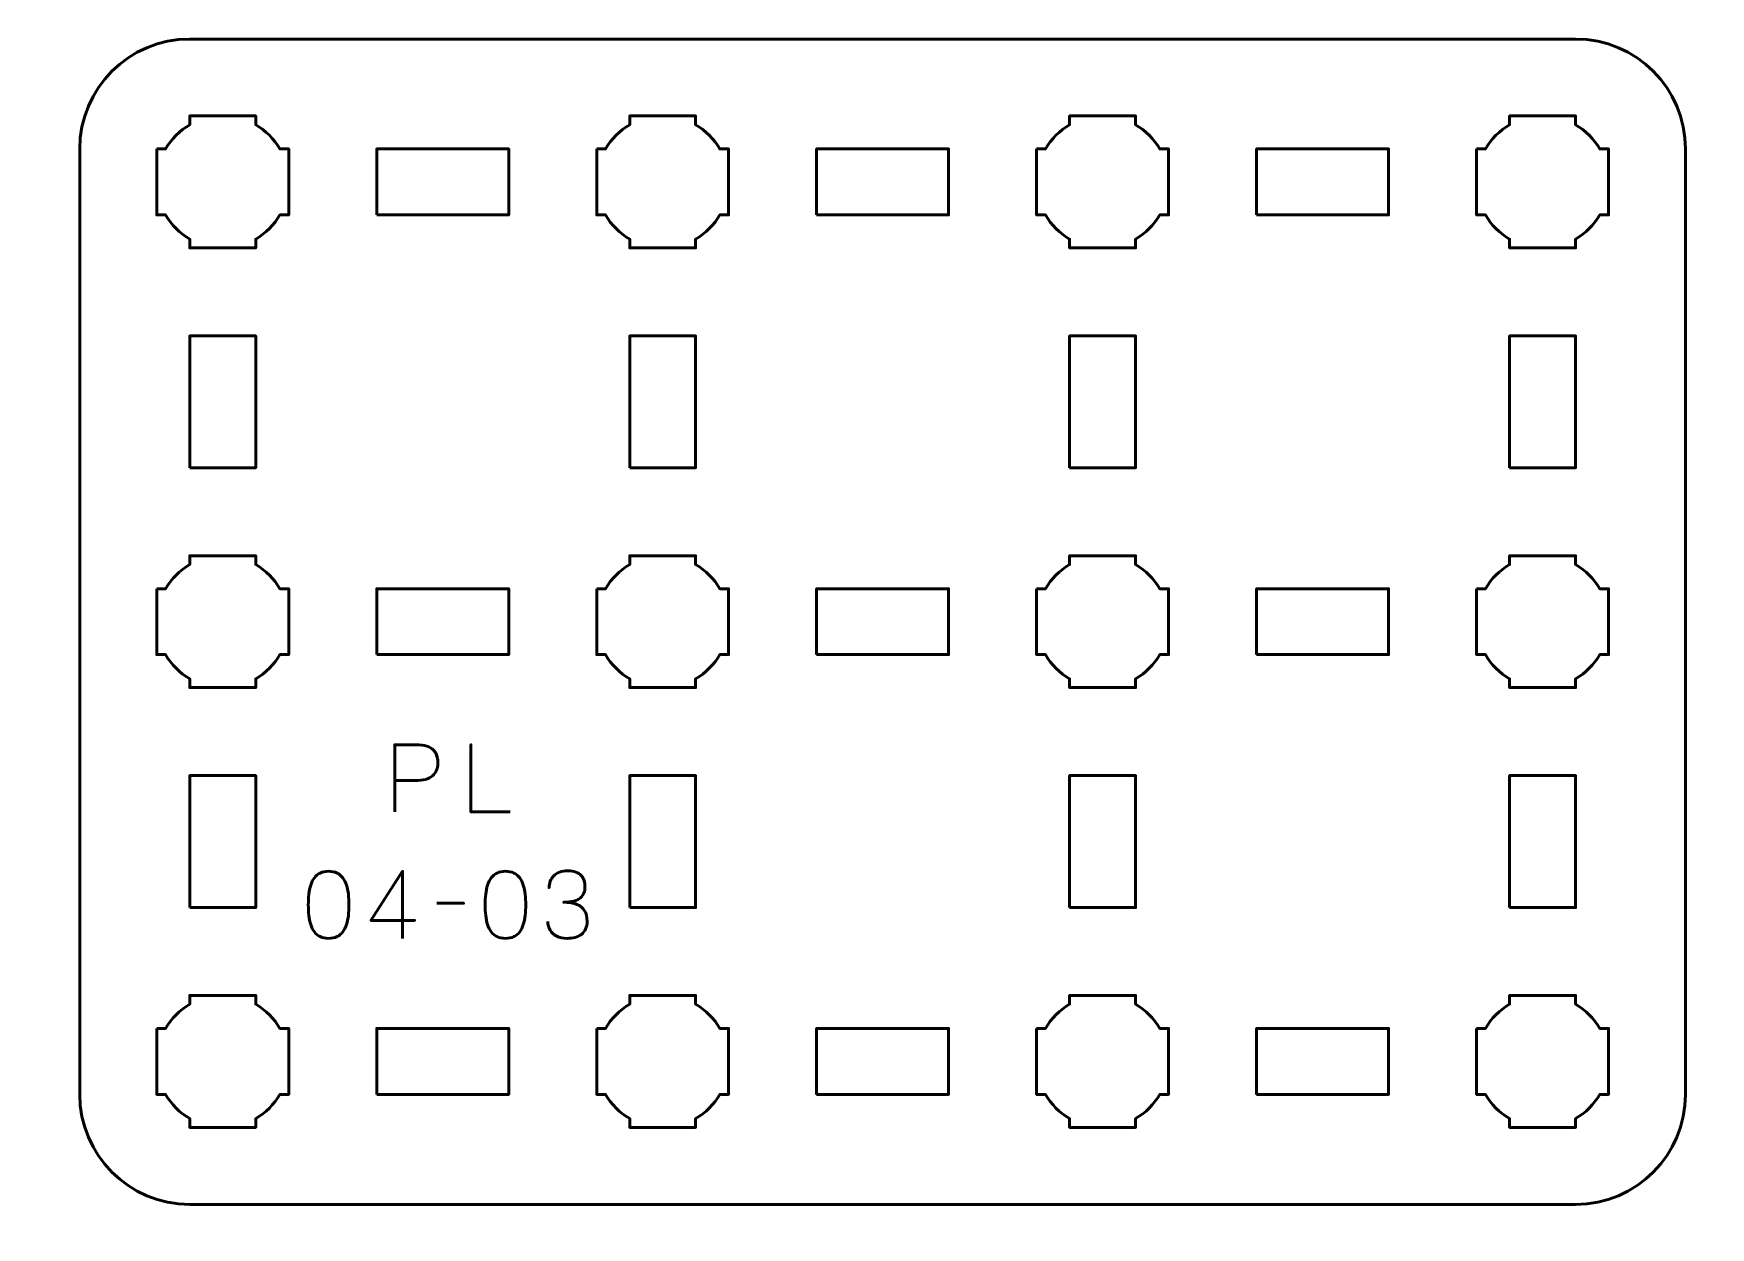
# Model space of a CAD drawing. Header units: centimetres. Extents: x -21 to 0, y -29.7 to 0.
# Drawn here: x -12.36 to -4.74, y -24.61 to -19.17 of the extents above; entities that cross this region are included whole.
import ezdxf

# ---------------------------------------------------------------- set-up
doc = ezdxf.new("R2010")
doc.units = ezdxf.units.CM
doc.header["$MEASUREMENT"] = 0
doc.layers.add('Layer 1', color=7, linetype='Continuous')

msp = doc.modelspace()

# ---------------------------------------------------------------- linework, layer by layer
at = {"layer": 'Layer 1', "lineweight": 53}
for points in [[(-10.8, -20), (-10.2, -20), (-10.2, -19.7), (-10.8, -19.7), (-10.8, -20)], [(-8.8, -20), (-8.2, -20), (-8.2, -19.7), (-8.8, -19.7), (-8.8, -20)], [(-6.8, -20), (-6.2, -20), (-6.2, -19.7), (-6.8, -19.7), (-6.8, -20)], [(-11.65, -21.15), (-11.35, -21.15), (-11.35, -20.55), (-11.65, -20.55), (-11.65, -21.15)], [(-9.65, -21.15), (-9.35, -21.15), (-9.35, -20.55), (-9.65, -20.55), (-9.65, -21.15)], [(-7.65, -21.15), (-7.35, -21.15), (-7.35, -20.55), (-7.65, -20.55), (-7.65, -21.15)], [(-5.65, -21.15), (-5.35, -21.15), (-5.35, -20.55), (-5.65, -20.55), (-5.65, -21.15)], [(-10.8, -22), (-10.2, -22), (-10.2, -21.7), (-10.8, -21.7), (-10.8, -22)], [(-8.8, -22), (-8.2, -22), (-8.2, -21.7), (-8.8, -21.7), (-8.8, -22)], [(-6.8, -22), (-6.2, -22), (-6.2, -21.7), (-6.8, -21.7), (-6.8, -22)], [(-11.65, -23.15), (-11.35, -23.15), (-11.35, -22.55), (-11.65, -22.55), (-11.65, -23.15)], [(-9.65, -23.15), (-9.35, -23.15), (-9.35, -22.55), (-9.65, -22.55), (-9.65, -23.15)], [(-7.65, -23.15), (-7.35, -23.15), (-7.35, -22.55), (-7.65, -22.55), (-7.65, -23.15)], [(-5.65, -23.15), (-5.35, -23.15), (-5.35, -22.55), (-5.65, -22.55), (-5.65, -23.15)], [(-10.8, -24), (-10.2, -24), (-10.2, -23.7), (-10.8, -23.7), (-10.8, -24)], [(-8.8, -24), (-8.2, -24), (-8.2, -23.7), (-8.8, -23.7), (-8.8, -24)], [(-6.8, -24), (-6.2, -24), (-6.2, -23.7), (-6.8, -23.7), (-6.8, -24)]]:
    msp.add_lwpolyline(points, close=True, dxfattribs=at)
at = {"layer": 'Layer 1', "color": 1, "lineweight": 53}
msp.add_open_spline([(-21.00003, -29.19995), (-21.00003, -29.19995), (-21.00003, -5.89992), (-21.00003, -5.89992), (-21.00003, -5.89992), (-21.00003, -5.81709), (-20.93286, -5.74992), (-20.85003, -5.74992), (-20.85003, -5.74992), (-20.7672, -5.74992), (-20.70003, -5.68275), (-20.70003, -5.59992), (-20.70003, -5.59992), (-20.70003, -5.51709), (-20.7672, -5.44992), (-20.85003, -5.44992), (-20.85003, -5.44992), (-20.93286, -5.44992), (-21.00003, -5.38275), (-21.00003, -5.29992), (-21.00003, -5.29992), (-21.00003, -5.21709), (-20.93286, -5.14992), (-20.85003, -5.14992), (-20.85003, -5.14992), (-20.7672, -5.14992), (-20.70003, -5.08275), (-20.70003, -4.99992), (-20.70003, -4.99992), (-20.70003, -4.91709), (-20.7672, -4.84992), (-20.85003, -4.84992), (-20.85003, -4.84992), (-20.93286, -4.84992), (-21.00003, -4.78275), (-21.00003, -4.69992), (-21.00003, -4.69992), (-21.00003, -4.61709), (-20.93286, -4.54992), (-20.85003, -4.54992), (-20.85003, -4.54992), (-20.7672, -4.54992), (-20.70003, -4.48275), (-20.70003, -4.39992), (-20.70003, -4.39992), (-20.70003, -4.31709), (-20.7672, -4.24992), (-20.85003, -4.24992), (-20.85003, -4.24992), (-20.93286, -4.24992), (-21.00003, -4.18275), (-21.00003, -4.09992), (-21.00003, -4.09992), (-21.00003, -4.01709), (-20.93286, -3.94992), (-20.85003, -3.94992), (-20.85003, -3.94992), (-20.7672, -3.94992), (-20.70003, -3.88275), (-20.70003, -3.79992), (-20.70003, -3.79992), (-20.70003, -3.71709), (-20.7672, -3.64992), (-20.85003, -3.64992), (-20.85003, -3.64992), (-20.93286, -3.64992), (-21.00003, -3.58275), (-21.00003, -3.49992), (-21.00003, -3.49992), (-21.00003, -3.41709), (-20.93286, -3.34992), (-20.85003, -3.34992), (-20.85003, -3.34992), (-20.7672, -3.34992), (-20.70003, -3.28275), (-20.70003, -3.19992), (-20.70003, -3.19992), (-20.70003, -3.11709), (-20.7672, -3.04992), (-20.85003, -3.04992), (-20.85003, -3.04992), (-20.93286, -3.04992), (-21.00003, -2.98275), (-21.00003, -2.89992), (-21.00003, -2.89992), (-21.00003, -2.81709), (-20.93286, -2.74992), (-20.85003, -2.74992), (-20.85003, -2.74992), (-20.7672, -2.74992), (-20.70003, -2.68275), (-20.70003, -2.59992), (-20.70003, -2.59992), (-20.70003, -2.51709), (-20.7672, -2.44992), (-20.85003, -2.44992), (-20.85003, -2.44992), (-20.93286, -2.44992), (-21.00003, -2.38275), (-21.00003, -2.29992), (-21.00003, -2.29992), (-21.00003, -2.21709), (-20.93286, -2.14992), (-20.85003, -2.14992), (-20.85003, -2.14992), (-20.7672, -2.14992), (-20.70003, -2.08275), (-20.70003, -1.99992), (-20.70003, -1.99992), (-20.70003, -1.91709), (-20.7672, -1.84992), (-20.85003, -1.84992), (-20.85003, -1.84992), (-20.93286, -1.84992), (-21.00003, -1.78275), (-21.00003, -1.69992), (-21.00003, -1.69992), (-21.00003, -1.61709), (-20.93286, -1.54992), (-20.85003, -1.54992), (-20.85003, -1.54992), (-20.7672, -1.54992), (-20.70003, -1.48275), (-20.70003, -1.39992), (-20.70003, -1.39992), (-20.70003, -1.31709), (-20.7672, -1.24992), (-20.85003, -1.24992), (-20.85003, -1.24992), (-20.93286, -1.24992), (-21.00003, -1.18275), (-21.00003, -1.09992), (-21.00003, -1.09992), (-21.00003, -1.09992), (-21.00003, -0.49992), (-21.00003, -0.49992), (-21.00003, -0.49992), (-21.00003, -0.22295), (-20.77694, 0.00004), (-20.49994, 0.00004), (-20.49994, 0.00004), (-20.49994, 0.00004), (-0.50008, 0.00004), (-0.50008, 0.00004), (-0.50008, 0.00004), (-0.22294, 0.00004), (0.00002, -0.22295), (0.00002, -0.49992), (0.00002, -0.49992), (0.00002, -0.49992), (0.00002, -29.19995), (0.00002, -29.19995), (0.00002, -29.19995), (0.00002, -29.47695), (-0.22294, -29.70004), (-0.50008, -29.70004), (-0.50008, -29.70004), (-0.50008, -29.70004), (-20.49994, -29.70004), (-20.49994, -29.70004), (-20.49994, -29.70004), (-20.77694, -29.70004), (-21.00003, -29.47695), (-21.00003, -29.19995)], degree=3, knots=[0, 0, 0, 0, 0.0243902, 0.0243902, 0.0243902, 0.0243902, 0.0487805, 0.0487805, 0.0487805, 0.0487805, 0.0731707, 0.0731707, 0.0731707, 0.0731707, 0.097561, 0.097561, 0.097561, 0.097561, 0.1219512, 0.1219512, 0.1219512, 0.1219512, 0.1463415, 0.1463415, 0.1463415, 0.1463415, 0.1707317, 0.1707317, 0.1707317, 0.1707317, 0.195122, 0.195122, 0.195122, 0.195122, 0.2195122, 0.2195122, 0.2195122, 0.2195122, 0.2439024, 0.2439024, 0.2439024, 0.2439024, 0.2682927, 0.2682927, 0.2682927, 0.2682927, 0.2926829, 0.2926829, 0.2926829, 0.2926829, 0.3170732, 0.3170732, 0.3170732, 0.3170732, 0.3414634, 0.3414634, 0.3414634, 0.3414634, 0.3658537, 0.3658537, 0.3658537, 0.3658537, 0.3902439, 0.3902439, 0.3902439, 0.3902439, 0.4146341, 0.4146341, 0.4146341, 0.4146341, 0.4390244, 0.4390244, 0.4390244, 0.4390244, 0.4634146, 0.4634146, 0.4634146, 0.4634146, 0.4878049, 0.4878049, 0.4878049, 0.4878049, 0.5121951, 0.5121951, 0.5121951, 0.5121951, 0.5365854, 0.5365854, 0.5365854, 0.5365854, 0.5609756, 0.5609756, 0.5609756, 0.5609756, 0.5853659, 0.5853659, 0.5853659, 0.5853659, 0.6097561, 0.6097561, 0.6097561, 0.6097561, 0.6341463, 0.6341463, 0.6341463, 0.6341463, 0.6585366, 0.6585366, 0.6585366, 0.6585366, 0.6829268, 0.6829268, 0.6829268, 0.6829268, 0.7073171, 0.7073171, 0.7073171, 0.7073171, 0.7317073, 0.7317073, 0.7317073, 0.7317073, 0.7560976, 0.7560976, 0.7560976, 0.7560976, 0.7804878, 0.7804878, 0.7804878, 0.7804878, 0.804878, 0.804878, 0.804878, 0.804878, 0.8292683, 0.8292683, 0.8292683, 0.8292683, 0.8536585, 0.8536585, 0.8536585, 0.8536585, 0.8780488, 0.8780488, 0.8780488, 0.8780488, 0.902439, 0.902439, 0.902439, 0.902439, 0.9268293, 0.9268293, 0.9268293, 0.9268293, 0.9512195, 0.9512195, 0.9512195, 0.9512195, 0.9756098, 0.9756098, 0.9756098, 0.9756098, 1, 1, 1, 1], dxfattribs=at)
at = {"layer": 'Layer 1', "color": 3, "lineweight": 53}
msp.add_open_spline([(-12.15, -24), (-12.15, -24), (-12.15, -19.7), (-12.15, -19.7), (-12.15, -19.7), (-12.15, -19.42391), (-11.92609, -19.2), (-11.65, -19.2), (-11.65, -19.2), (-11.65, -19.2), (-5.35, -19.2), (-5.35, -19.2), (-5.35, -19.2), (-5.07391, -19.2), (-4.85, -19.42391), (-4.85, -19.7), (-4.85, -19.7), (-4.85, -19.7), (-4.85, -24), (-4.85, -24), (-4.85, -24), (-4.85, -24.27609), (-5.07391, -24.5), (-5.35, -24.5), (-5.35, -24.5), (-5.35, -24.5), (-11.65, -24.5), (-11.65, -24.5), (-11.65, -24.5), (-11.92609, -24.5), (-12.15, -24.27609), (-12.15, -24)], degree=3, knots=[0, 0, 0, 0, 0.125, 0.125, 0.125, 0.125, 0.25, 0.25, 0.25, 0.25, 0.375, 0.375, 0.375, 0.375, 0.5, 0.5, 0.5, 0.5, 0.625, 0.625, 0.625, 0.625, 0.75, 0.75, 0.75, 0.75, 0.875, 0.875, 0.875, 0.875, 1, 1, 1, 1], dxfattribs=at)
at = {"layer": 'Layer 1', "lineweight": 53}
for points in [[(-11.8, -19.7), (-11.8, -19.7), (-11.75985, -19.7), (-11.75985, -19.7), (-11.75985, -19.7), (-11.7335, -19.65447), (-11.69553, -19.6165), (-11.65, -19.59015), (-11.65, -19.59015), (-11.65, -19.59015), (-11.65, -19.55), (-11.65, -19.55), (-11.65, -19.55), (-11.65, -19.55), (-11.5, -19.55), (-11.5, -19.55), (-11.5, -19.55), (-11.5, -19.55), (-11.35, -19.55), (-11.35, -19.55), (-11.35, -19.55), (-11.35, -19.55), (-11.35, -19.59015), (-11.35, -19.59015), (-11.35, -19.59015), (-11.30447, -19.6165), (-11.2665, -19.65447), (-11.24015, -19.7), (-11.24015, -19.7), (-11.24015, -19.7), (-11.2, -19.7), (-11.2, -19.7), (-11.2, -19.7), (-11.2, -19.7), (-11.2, -19.85), (-11.2, -19.85), (-11.2, -19.85), (-11.2, -19.85), (-11.2, -20), (-11.2, -20), (-11.2, -20), (-11.2, -20), (-11.24015, -20), (-11.24015, -20), (-11.24015, -20), (-11.2665, -20.04553), (-11.30447, -20.0835), (-11.35, -20.10985), (-11.35, -20.10985), (-11.35, -20.10985), (-11.35, -20.15), (-11.35, -20.15), (-11.35, -20.15), (-11.35, -20.15), (-11.5, -20.15), (-11.5, -20.15), (-11.5, -20.15), (-11.5, -20.15), (-11.65, -20.15), (-11.65, -20.15), (-11.65, -20.15), (-11.65, -20.15), (-11.65, -20.10985), (-11.65, -20.10985), (-11.65, -20.10985), (-11.69553, -20.0835), (-11.7335, -20.04553), (-11.75985, -20), (-11.75985, -20), (-11.75985, -20), (-11.8, -20), (-11.8, -20), (-11.8, -20), (-11.8, -20), (-11.8, -19.85), (-11.8, -19.85), (-11.8, -19.85), (-11.8, -19.85), (-11.8, -19.7), (-11.8, -19.7)], [(-9.8, -19.7), (-9.8, -19.7), (-9.75985, -19.7), (-9.75985, -19.7), (-9.75985, -19.7), (-9.7335, -19.65447), (-9.69553, -19.6165), (-9.65, -19.59015), (-9.65, -19.59015), (-9.65, -19.59015), (-9.65, -19.55), (-9.65, -19.55), (-9.65, -19.55), (-9.65, -19.55), (-9.5, -19.55), (-9.5, -19.55), (-9.5, -19.55), (-9.5, -19.55), (-9.35, -19.55), (-9.35, -19.55), (-9.35, -19.55), (-9.35, -19.55), (-9.35, -19.59015), (-9.35, -19.59015), (-9.35, -19.59015), (-9.30447, -19.6165), (-9.2665, -19.65447), (-9.24015, -19.7), (-9.24015, -19.7), (-9.24015, -19.7), (-9.2, -19.7), (-9.2, -19.7), (-9.2, -19.7), (-9.2, -19.7), (-9.2, -19.85), (-9.2, -19.85), (-9.2, -19.85), (-9.2, -19.85), (-9.2, -20), (-9.2, -20), (-9.2, -20), (-9.2, -20), (-9.24015, -20), (-9.24015, -20), (-9.24015, -20), (-9.2665, -20.04553), (-9.30447, -20.0835), (-9.35, -20.10985), (-9.35, -20.10985), (-9.35, -20.10985), (-9.35, -20.15), (-9.35, -20.15), (-9.35, -20.15), (-9.35, -20.15), (-9.5, -20.15), (-9.5, -20.15), (-9.5, -20.15), (-9.5, -20.15), (-9.65, -20.15), (-9.65, -20.15), (-9.65, -20.15), (-9.65, -20.15), (-9.65, -20.10985), (-9.65, -20.10985), (-9.65, -20.10985), (-9.69553, -20.0835), (-9.7335, -20.04553), (-9.75985, -20), (-9.75985, -20), (-9.75985, -20), (-9.8, -20), (-9.8, -20), (-9.8, -20), (-9.8, -20), (-9.8, -19.85), (-9.8, -19.85), (-9.8, -19.85), (-9.8, -19.85), (-9.8, -19.7), (-9.8, -19.7)], [(-7.8, -19.7), (-7.8, -19.7), (-7.75985, -19.7), (-7.75985, -19.7), (-7.75985, -19.7), (-7.7335, -19.65447), (-7.69553, -19.6165), (-7.65, -19.59015), (-7.65, -19.59015), (-7.65, -19.59015), (-7.65, -19.55), (-7.65, -19.55), (-7.65, -19.55), (-7.65, -19.55), (-7.5, -19.55), (-7.5, -19.55), (-7.5, -19.55), (-7.5, -19.55), (-7.35, -19.55), (-7.35, -19.55), (-7.35, -19.55), (-7.35, -19.55), (-7.35, -19.59015), (-7.35, -19.59015), (-7.35, -19.59015), (-7.30447, -19.6165), (-7.2665, -19.65447), (-7.24015, -19.7), (-7.24015, -19.7), (-7.24015, -19.7), (-7.2, -19.7), (-7.2, -19.7), (-7.2, -19.7), (-7.2, -19.7), (-7.2, -19.85), (-7.2, -19.85), (-7.2, -19.85), (-7.2, -19.85), (-7.2, -20), (-7.2, -20), (-7.2, -20), (-7.2, -20), (-7.24015, -20), (-7.24015, -20), (-7.24015, -20), (-7.2665, -20.04553), (-7.30447, -20.0835), (-7.35, -20.10985), (-7.35, -20.10985), (-7.35, -20.10985), (-7.35, -20.15), (-7.35, -20.15), (-7.35, -20.15), (-7.35, -20.15), (-7.5, -20.15), (-7.5, -20.15), (-7.5, -20.15), (-7.5, -20.15), (-7.65, -20.15), (-7.65, -20.15), (-7.65, -20.15), (-7.65, -20.15), (-7.65, -20.10985), (-7.65, -20.10985), (-7.65, -20.10985), (-7.69553, -20.0835), (-7.7335, -20.04553), (-7.75985, -20), (-7.75985, -20), (-7.75985, -20), (-7.8, -20), (-7.8, -20), (-7.8, -20), (-7.8, -20), (-7.8, -19.85), (-7.8, -19.85), (-7.8, -19.85), (-7.8, -19.85), (-7.8, -19.7), (-7.8, -19.7)], [(-5.8, -19.7), (-5.8, -19.7), (-5.75985, -19.7), (-5.75985, -19.7), (-5.75985, -19.7), (-5.7335, -19.65447), (-5.69553, -19.6165), (-5.65, -19.59015), (-5.65, -19.59015), (-5.65, -19.59015), (-5.65, -19.55), (-5.65, -19.55), (-5.65, -19.55), (-5.65, -19.55), (-5.5, -19.55), (-5.5, -19.55), (-5.5, -19.55), (-5.5, -19.55), (-5.35, -19.55), (-5.35, -19.55), (-5.35, -19.55), (-5.35, -19.55), (-5.35, -19.59015), (-5.35, -19.59015), (-5.35, -19.59015), (-5.30447, -19.6165), (-5.2665, -19.65447), (-5.24015, -19.7), (-5.24015, -19.7), (-5.24015, -19.7), (-5.2, -19.7), (-5.2, -19.7), (-5.2, -19.7), (-5.2, -19.7), (-5.2, -19.85), (-5.2, -19.85), (-5.2, -19.85), (-5.2, -19.85), (-5.2, -20), (-5.2, -20), (-5.2, -20), (-5.2, -20), (-5.24015, -20), (-5.24015, -20), (-5.24015, -20), (-5.2665, -20.04553), (-5.30447, -20.0835), (-5.35, -20.10985), (-5.35, -20.10985), (-5.35, -20.10985), (-5.35, -20.15), (-5.35, -20.15), (-5.35, -20.15), (-5.35, -20.15), (-5.5, -20.15), (-5.5, -20.15), (-5.5, -20.15), (-5.5, -20.15), (-5.65, -20.15), (-5.65, -20.15), (-5.65, -20.15), (-5.65, -20.15), (-5.65, -20.10985), (-5.65, -20.10985), (-5.65, -20.10985), (-5.69553, -20.0835), (-5.7335, -20.04553), (-5.75985, -20), (-5.75985, -20), (-5.75985, -20), (-5.8, -20), (-5.8, -20), (-5.8, -20), (-5.8, -20), (-5.8, -19.85), (-5.8, -19.85), (-5.8, -19.85), (-5.8, -19.85), (-5.8, -19.7), (-5.8, -19.7)], [(-11.8, -21.7), (-11.8, -21.7), (-11.75985, -21.7), (-11.75985, -21.7), (-11.75985, -21.7), (-11.7335, -21.65447), (-11.69553, -21.6165), (-11.65, -21.59015), (-11.65, -21.59015), (-11.65, -21.59015), (-11.65, -21.55), (-11.65, -21.55), (-11.65, -21.55), (-11.65, -21.55), (-11.5, -21.55), (-11.5, -21.55), (-11.5, -21.55), (-11.5, -21.55), (-11.35, -21.55), (-11.35, -21.55), (-11.35, -21.55), (-11.35, -21.55), (-11.35, -21.59015), (-11.35, -21.59015), (-11.35, -21.59015), (-11.30447, -21.6165), (-11.2665, -21.65447), (-11.24015, -21.7), (-11.24015, -21.7), (-11.24015, -21.7), (-11.2, -21.7), (-11.2, -21.7), (-11.2, -21.7), (-11.2, -21.7), (-11.2, -21.85), (-11.2, -21.85), (-11.2, -21.85), (-11.2, -21.85), (-11.2, -22), (-11.2, -22), (-11.2, -22), (-11.2, -22), (-11.24015, -22), (-11.24015, -22), (-11.24015, -22), (-11.2665, -22.04553), (-11.30447, -22.0835), (-11.35, -22.10985), (-11.35, -22.10985), (-11.35, -22.10985), (-11.35, -22.15), (-11.35, -22.15), (-11.35, -22.15), (-11.35, -22.15), (-11.5, -22.15), (-11.5, -22.15), (-11.5, -22.15), (-11.5, -22.15), (-11.65, -22.15), (-11.65, -22.15), (-11.65, -22.15), (-11.65, -22.15), (-11.65, -22.10985), (-11.65, -22.10985), (-11.65, -22.10985), (-11.69553, -22.0835), (-11.7335, -22.04553), (-11.75985, -22), (-11.75985, -22), (-11.75985, -22), (-11.8, -22), (-11.8, -22), (-11.8, -22), (-11.8, -22), (-11.8, -21.85), (-11.8, -21.85), (-11.8, -21.85), (-11.8, -21.85), (-11.8, -21.7), (-11.8, -21.7)], [(-9.8, -21.7), (-9.8, -21.7), (-9.75985, -21.7), (-9.75985, -21.7), (-9.75985, -21.7), (-9.7335, -21.65447), (-9.69553, -21.6165), (-9.65, -21.59015), (-9.65, -21.59015), (-9.65, -21.59015), (-9.65, -21.55), (-9.65, -21.55), (-9.65, -21.55), (-9.65, -21.55), (-9.5, -21.55), (-9.5, -21.55), (-9.5, -21.55), (-9.5, -21.55), (-9.35, -21.55), (-9.35, -21.55), (-9.35, -21.55), (-9.35, -21.55), (-9.35, -21.59015), (-9.35, -21.59015), (-9.35, -21.59015), (-9.30447, -21.6165), (-9.2665, -21.65447), (-9.24015, -21.7), (-9.24015, -21.7), (-9.24015, -21.7), (-9.2, -21.7), (-9.2, -21.7), (-9.2, -21.7), (-9.2, -21.7), (-9.2, -21.85), (-9.2, -21.85), (-9.2, -21.85), (-9.2, -21.85), (-9.2, -22), (-9.2, -22), (-9.2, -22), (-9.2, -22), (-9.24015, -22), (-9.24015, -22), (-9.24015, -22), (-9.2665, -22.04553), (-9.30447, -22.0835), (-9.35, -22.10985), (-9.35, -22.10985), (-9.35, -22.10985), (-9.35, -22.15), (-9.35, -22.15), (-9.35, -22.15), (-9.35, -22.15), (-9.5, -22.15), (-9.5, -22.15), (-9.5, -22.15), (-9.5, -22.15), (-9.65, -22.15), (-9.65, -22.15), (-9.65, -22.15), (-9.65, -22.15), (-9.65, -22.10985), (-9.65, -22.10985), (-9.65, -22.10985), (-9.69553, -22.0835), (-9.7335, -22.04553), (-9.75985, -22), (-9.75985, -22), (-9.75985, -22), (-9.8, -22), (-9.8, -22), (-9.8, -22), (-9.8, -22), (-9.8, -21.85), (-9.8, -21.85), (-9.8, -21.85), (-9.8, -21.85), (-9.8, -21.7), (-9.8, -21.7)], [(-7.8, -21.7), (-7.8, -21.7), (-7.75985, -21.7), (-7.75985, -21.7), (-7.75985, -21.7), (-7.7335, -21.65447), (-7.69553, -21.6165), (-7.65, -21.59015), (-7.65, -21.59015), (-7.65, -21.59015), (-7.65, -21.55), (-7.65, -21.55), (-7.65, -21.55), (-7.65, -21.55), (-7.5, -21.55), (-7.5, -21.55), (-7.5, -21.55), (-7.5, -21.55), (-7.35, -21.55), (-7.35, -21.55), (-7.35, -21.55), (-7.35, -21.55), (-7.35, -21.59015), (-7.35, -21.59015), (-7.35, -21.59015), (-7.30447, -21.6165), (-7.2665, -21.65447), (-7.24015, -21.7), (-7.24015, -21.7), (-7.24015, -21.7), (-7.2, -21.7), (-7.2, -21.7), (-7.2, -21.7), (-7.2, -21.7), (-7.2, -21.85), (-7.2, -21.85), (-7.2, -21.85), (-7.2, -21.85), (-7.2, -22), (-7.2, -22), (-7.2, -22), (-7.2, -22), (-7.24015, -22), (-7.24015, -22), (-7.24015, -22), (-7.2665, -22.04553), (-7.30447, -22.0835), (-7.35, -22.10985), (-7.35, -22.10985), (-7.35, -22.10985), (-7.35, -22.15), (-7.35, -22.15), (-7.35, -22.15), (-7.35, -22.15), (-7.5, -22.15), (-7.5, -22.15), (-7.5, -22.15), (-7.5, -22.15), (-7.65, -22.15), (-7.65, -22.15), (-7.65, -22.15), (-7.65, -22.15), (-7.65, -22.10985), (-7.65, -22.10985), (-7.65, -22.10985), (-7.69553, -22.0835), (-7.7335, -22.04553), (-7.75985, -22), (-7.75985, -22), (-7.75985, -22), (-7.8, -22), (-7.8, -22), (-7.8, -22), (-7.8, -22), (-7.8, -21.85), (-7.8, -21.85), (-7.8, -21.85), (-7.8, -21.85), (-7.8, -21.7), (-7.8, -21.7)], [(-5.8, -21.7), (-5.8, -21.7), (-5.75985, -21.7), (-5.75985, -21.7), (-5.75985, -21.7), (-5.7335, -21.65447), (-5.69553, -21.6165), (-5.65, -21.59015), (-5.65, -21.59015), (-5.65, -21.59015), (-5.65, -21.55), (-5.65, -21.55), (-5.65, -21.55), (-5.65, -21.55), (-5.5, -21.55), (-5.5, -21.55), (-5.5, -21.55), (-5.5, -21.55), (-5.35, -21.55), (-5.35, -21.55), (-5.35, -21.55), (-5.35, -21.55), (-5.35, -21.59015), (-5.35, -21.59015), (-5.35, -21.59015), (-5.30447, -21.6165), (-5.2665, -21.65447), (-5.24015, -21.7), (-5.24015, -21.7), (-5.24015, -21.7), (-5.2, -21.7), (-5.2, -21.7), (-5.2, -21.7), (-5.2, -21.7), (-5.2, -21.85), (-5.2, -21.85), (-5.2, -21.85), (-5.2, -21.85), (-5.2, -22), (-5.2, -22), (-5.2, -22), (-5.2, -22), (-5.24015, -22), (-5.24015, -22), (-5.24015, -22), (-5.2665, -22.04553), (-5.30447, -22.0835), (-5.35, -22.10985), (-5.35, -22.10985), (-5.35, -22.10985), (-5.35, -22.15), (-5.35, -22.15), (-5.35, -22.15), (-5.35, -22.15), (-5.5, -22.15), (-5.5, -22.15), (-5.5, -22.15), (-5.5, -22.15), (-5.65, -22.15), (-5.65, -22.15), (-5.65, -22.15), (-5.65, -22.15), (-5.65, -22.10985), (-5.65, -22.10985), (-5.65, -22.10985), (-5.69553, -22.0835), (-5.7335, -22.04553), (-5.75985, -22), (-5.75985, -22), (-5.75985, -22), (-5.8, -22), (-5.8, -22), (-5.8, -22), (-5.8, -22), (-5.8, -21.85), (-5.8, -21.85), (-5.8, -21.85), (-5.8, -21.85), (-5.8, -21.7), (-5.8, -21.7)], [(-11.8, -23.7), (-11.8, -23.7), (-11.75985, -23.7), (-11.75985, -23.7), (-11.75985, -23.7), (-11.7335, -23.65447), (-11.69553, -23.6165), (-11.65, -23.59015), (-11.65, -23.59015), (-11.65, -23.59015), (-11.65, -23.55), (-11.65, -23.55), (-11.65, -23.55), (-11.65, -23.55), (-11.5, -23.55), (-11.5, -23.55), (-11.5, -23.55), (-11.5, -23.55), (-11.35, -23.55), (-11.35, -23.55), (-11.35, -23.55), (-11.35, -23.55), (-11.35, -23.59015), (-11.35, -23.59015), (-11.35, -23.59015), (-11.30447, -23.6165), (-11.2665, -23.65447), (-11.24015, -23.7), (-11.24015, -23.7), (-11.24015, -23.7), (-11.2, -23.7), (-11.2, -23.7), (-11.2, -23.7), (-11.2, -23.7), (-11.2, -23.85), (-11.2, -23.85), (-11.2, -23.85), (-11.2, -23.85), (-11.2, -24), (-11.2, -24), (-11.2, -24), (-11.2, -24), (-11.24015, -24), (-11.24015, -24), (-11.24015, -24), (-11.2665, -24.04553), (-11.30447, -24.0835), (-11.35, -24.10985), (-11.35, -24.10985), (-11.35, -24.10985), (-11.35, -24.15), (-11.35, -24.15), (-11.35, -24.15), (-11.35, -24.15), (-11.5, -24.15), (-11.5, -24.15), (-11.5, -24.15), (-11.5, -24.15), (-11.65, -24.15), (-11.65, -24.15), (-11.65, -24.15), (-11.65, -24.15), (-11.65, -24.10985), (-11.65, -24.10985), (-11.65, -24.10985), (-11.69553, -24.0835), (-11.7335, -24.04553), (-11.75985, -24), (-11.75985, -24), (-11.75985, -24), (-11.8, -24), (-11.8, -24), (-11.8, -24), (-11.8, -24), (-11.8, -23.85), (-11.8, -23.85), (-11.8, -23.85), (-11.8, -23.85), (-11.8, -23.7), (-11.8, -23.7)], [(-9.8, -23.7), (-9.8, -23.7), (-9.75985, -23.7), (-9.75985, -23.7), (-9.75985, -23.7), (-9.7335, -23.65447), (-9.69553, -23.6165), (-9.65, -23.59015), (-9.65, -23.59015), (-9.65, -23.59015), (-9.65, -23.55), (-9.65, -23.55), (-9.65, -23.55), (-9.65, -23.55), (-9.5, -23.55), (-9.5, -23.55), (-9.5, -23.55), (-9.5, -23.55), (-9.35, -23.55), (-9.35, -23.55), (-9.35, -23.55), (-9.35, -23.55), (-9.35, -23.59015), (-9.35, -23.59015), (-9.35, -23.59015), (-9.30447, -23.6165), (-9.2665, -23.65447), (-9.24015, -23.7), (-9.24015, -23.7), (-9.24015, -23.7), (-9.2, -23.7), (-9.2, -23.7), (-9.2, -23.7), (-9.2, -23.7), (-9.2, -23.85), (-9.2, -23.85), (-9.2, -23.85), (-9.2, -23.85), (-9.2, -24), (-9.2, -24), (-9.2, -24), (-9.2, -24), (-9.24015, -24), (-9.24015, -24), (-9.24015, -24), (-9.2665, -24.04553), (-9.30447, -24.0835), (-9.35, -24.10985), (-9.35, -24.10985), (-9.35, -24.10985), (-9.35, -24.15), (-9.35, -24.15), (-9.35, -24.15), (-9.35, -24.15), (-9.5, -24.15), (-9.5, -24.15), (-9.5, -24.15), (-9.5, -24.15), (-9.65, -24.15), (-9.65, -24.15), (-9.65, -24.15), (-9.65, -24.15), (-9.65, -24.10985), (-9.65, -24.10985), (-9.65, -24.10985), (-9.69553, -24.0835), (-9.7335, -24.04553), (-9.75985, -24), (-9.75985, -24), (-9.75985, -24), (-9.8, -24), (-9.8, -24), (-9.8, -24), (-9.8, -24), (-9.8, -23.85), (-9.8, -23.85), (-9.8, -23.85), (-9.8, -23.85), (-9.8, -23.7), (-9.8, -23.7)], [(-7.8, -23.7), (-7.8, -23.7), (-7.75985, -23.7), (-7.75985, -23.7), (-7.75985, -23.7), (-7.7335, -23.65447), (-7.69553, -23.6165), (-7.65, -23.59015), (-7.65, -23.59015), (-7.65, -23.59015), (-7.65, -23.55), (-7.65, -23.55), (-7.65, -23.55), (-7.65, -23.55), (-7.5, -23.55), (-7.5, -23.55), (-7.5, -23.55), (-7.5, -23.55), (-7.35, -23.55), (-7.35, -23.55), (-7.35, -23.55), (-7.35, -23.55), (-7.35, -23.59015), (-7.35, -23.59015), (-7.35, -23.59015), (-7.30447, -23.6165), (-7.2665, -23.65447), (-7.24015, -23.7), (-7.24015, -23.7), (-7.24015, -23.7), (-7.2, -23.7), (-7.2, -23.7), (-7.2, -23.7), (-7.2, -23.7), (-7.2, -23.85), (-7.2, -23.85), (-7.2, -23.85), (-7.2, -23.85), (-7.2, -24), (-7.2, -24), (-7.2, -24), (-7.2, -24), (-7.24015, -24), (-7.24015, -24), (-7.24015, -24), (-7.2665, -24.04553), (-7.30447, -24.0835), (-7.35, -24.10985), (-7.35, -24.10985), (-7.35, -24.10985), (-7.35, -24.15), (-7.35, -24.15), (-7.35, -24.15), (-7.35, -24.15), (-7.5, -24.15), (-7.5, -24.15), (-7.5, -24.15), (-7.5, -24.15), (-7.65, -24.15), (-7.65, -24.15), (-7.65, -24.15), (-7.65, -24.15), (-7.65, -24.10985), (-7.65, -24.10985), (-7.65, -24.10985), (-7.69553, -24.0835), (-7.7335, -24.04553), (-7.75985, -24), (-7.75985, -24), (-7.75985, -24), (-7.8, -24), (-7.8, -24), (-7.8, -24), (-7.8, -24), (-7.8, -23.85), (-7.8, -23.85), (-7.8, -23.85), (-7.8, -23.85), (-7.8, -23.7), (-7.8, -23.7)], [(-5.8, -23.7), (-5.8, -23.7), (-5.75985, -23.7), (-5.75985, -23.7), (-5.75985, -23.7), (-5.7335, -23.65447), (-5.69553, -23.6165), (-5.65, -23.59015), (-5.65, -23.59015), (-5.65, -23.59015), (-5.65, -23.55), (-5.65, -23.55), (-5.65, -23.55), (-5.65, -23.55), (-5.5, -23.55), (-5.5, -23.55), (-5.5, -23.55), (-5.5, -23.55), (-5.35, -23.55), (-5.35, -23.55), (-5.35, -23.55), (-5.35, -23.55), (-5.35, -23.59015), (-5.35, -23.59015), (-5.35, -23.59015), (-5.30447, -23.6165), (-5.2665, -23.65447), (-5.24015, -23.7), (-5.24015, -23.7), (-5.24015, -23.7), (-5.2, -23.7), (-5.2, -23.7), (-5.2, -23.7), (-5.2, -23.7), (-5.2, -23.85), (-5.2, -23.85), (-5.2, -23.85), (-5.2, -23.85), (-5.2, -24), (-5.2, -24), (-5.2, -24), (-5.2, -24), (-5.24015, -24), (-5.24015, -24), (-5.24015, -24), (-5.2665, -24.04553), (-5.30447, -24.0835), (-5.35, -24.10985), (-5.35, -24.10985), (-5.35, -24.10985), (-5.35, -24.15), (-5.35, -24.15), (-5.35, -24.15), (-5.35, -24.15), (-5.5, -24.15), (-5.5, -24.15), (-5.5, -24.15), (-5.5, -24.15), (-5.65, -24.15), (-5.65, -24.15), (-5.65, -24.15), (-5.65, -24.15), (-5.65, -24.10985), (-5.65, -24.10985), (-5.65, -24.10985), (-5.69553, -24.0835), (-5.7335, -24.04553), (-5.75985, -24), (-5.75985, -24), (-5.75985, -24), (-5.8, -24), (-5.8, -24), (-5.8, -24), (-5.8, -24), (-5.8, -23.85), (-5.8, -23.85), (-5.8, -23.85), (-5.8, -23.85), (-5.8, -23.7), (-5.8, -23.7)]]:
    msp.add_open_spline(points, degree=3, knots=[0, 0, 0, 0, 0.05, 0.05, 0.05, 0.05, 0.1, 0.1, 0.1, 0.1, 0.15, 0.15, 0.15, 0.15, 0.2, 0.2, 0.2, 0.2, 0.25, 0.25, 0.25, 0.25, 0.3, 0.3, 0.3, 0.3, 0.35, 0.35, 0.35, 0.35, 0.4, 0.4, 0.4, 0.4, 0.45, 0.45, 0.45, 0.45, 0.5, 0.5, 0.5, 0.5, 0.55, 0.55, 0.55, 0.55, 0.6, 0.6, 0.6, 0.6, 0.65, 0.65, 0.65, 0.65, 0.7, 0.7, 0.7, 0.7, 0.75, 0.75, 0.75, 0.75, 0.8, 0.8, 0.8, 0.8, 0.85, 0.85, 0.85, 0.85, 0.9, 0.9, 0.9, 0.9, 0.95, 0.95, 0.95, 0.95, 1, 1, 1, 1], dxfattribs=at)
at = {"layer": 'Layer 1', "color": 5, "lineweight": 53}
for points, knots in [([(-10.71762, -22.71494), (-10.71762, -22.71494), (-10.71762, -22.40972), (-10.71762, -22.40972), (-10.71762, -22.40972), (-10.71762, -22.40972), (-10.62025, -22.40972), (-10.62025, -22.40972), (-10.62025, -22.40972), (-10.60078, -22.40979), (-10.58477, -22.41198), (-10.57214, -22.41621), (-10.57214, -22.41621), (-10.55958, -22.42037), (-10.5497, -22.42616), (-10.54257, -22.4335), (-10.54257, -22.4335), (-10.53545, -22.44076), (-10.53037, -22.44909), (-10.52726, -22.45847), (-10.52726, -22.45847), (-10.52423, -22.46786), (-10.52247, -22.47766), (-10.52204, -22.48804), (-10.52204, -22.48804), (-10.52155, -22.49841), (-10.52275, -22.50857), (-10.52557, -22.51844), (-10.52557, -22.51844), (-10.52846, -22.52832), (-10.53333, -22.53728), (-10.54032, -22.54533), (-10.54032, -22.54533), (-10.54723, -22.55337), (-10.55661, -22.55979), (-10.5684, -22.56452), (-10.5684, -22.56452), (-10.58018, -22.56931), (-10.59478, -22.57171), (-10.61221, -22.57185), (-10.61221, -22.57185), (-10.61221, -22.57185), (-10.71762, -22.57185), (-10.71762, -22.57185), (-10.71762, -22.57185), (-10.71762, -22.57185), (-10.61221, -22.57185), (-10.61221, -22.57185), (-10.61221, -22.57185), (-10.59514, -22.57171), (-10.58067, -22.56931), (-10.56896, -22.56452), (-10.56896, -22.56452), (-10.55718, -22.55979), (-10.54779, -22.55337), (-10.54074, -22.54533), (-10.54074, -22.54533), (-10.53375, -22.53728), (-10.52874, -22.52832), (-10.52578, -22.51844), (-10.52578, -22.51844), (-10.52282, -22.50857), (-10.52155, -22.49841), (-10.52204, -22.48804), (-10.52204, -22.48804), (-10.52247, -22.47766), (-10.52423, -22.46786), (-10.5274, -22.45847), (-10.5274, -22.45847), (-10.53051, -22.44909), (-10.53573, -22.44076), (-10.54286, -22.4335), (-10.54286, -22.4335), (-10.55005, -22.42616), (-10.55993, -22.42037), (-10.57249, -22.41621), (-10.57249, -22.41621), (-10.58512, -22.41198), (-10.60099, -22.40979), (-10.62025, -22.40972), (-10.62025, -22.40972), (-10.62025, -22.40972), (-10.71762, -22.40972), (-10.71762, -22.40972), (-10.71762, -22.40972), (-10.71762, -22.40972), (-10.71762, -22.71494), (-10.71762, -22.71494)], [0, 0, 0, 0, 0.0454545, 0.0454545, 0.0454545, 0.0454545, 0.0909091, 0.0909091, 0.0909091, 0.0909091, 0.1363636, 0.1363636, 0.1363636, 0.1363636, 0.1818182, 0.1818182, 0.1818182, 0.1818182, 0.2272727, 0.2272727, 0.2272727, 0.2272727, 0.2727273, 0.2727273, 0.2727273, 0.2727273, 0.3181818, 0.3181818, 0.3181818, 0.3181818, 0.3636364, 0.3636364, 0.3636364, 0.3636364, 0.4090909, 0.4090909, 0.4090909, 0.4090909, 0.4545455, 0.4545455, 0.4545455, 0.4545455, 0.5, 0.5, 0.5, 0.5, 0.5454545, 0.5454545, 0.5454545, 0.5454545, 0.5909091, 0.5909091, 0.5909091, 0.5909091, 0.6363636, 0.6363636, 0.6363636, 0.6363636, 0.6818182, 0.6818182, 0.6818182, 0.6818182, 0.7272727, 0.7272727, 0.7272727, 0.7272727, 0.7727273, 0.7727273, 0.7727273, 0.7727273, 0.8181818, 0.8181818, 0.8181818, 0.8181818, 0.8636364, 0.8636364, 0.8636364, 0.8636364, 0.9090909, 0.9090909, 0.9090909, 0.9090909, 0.9545455, 0.9545455, 0.9545455, 0.9545455, 1, 1, 1, 1]), ([(-10.19312, -22.71494), (-10.19312, -22.71494), (-10.37134, -22.71494), (-10.37134, -22.71494), (-10.37134, -22.71494), (-10.37134, -22.71494), (-10.37134, -22.40972), (-10.37134, -22.40972), (-10.37134, -22.40972), (-10.37134, -22.40972), (-10.37134, -22.71494), (-10.37134, -22.71494), (-10.37134, -22.71494), (-10.37134, -22.71494), (-10.19312, -22.71494), (-10.19312, -22.71494)], [0, 0, 0, 0, 0.25, 0.25, 0.25, 0.25, 0.5, 0.5, 0.5, 0.5, 0.75, 0.75, 0.75, 0.75, 1, 1, 1, 1]), ([(-11.01861, -23.29025), (-11.0038, -23.29018), (-10.99103, -23.28757), (-10.98037, -23.28249), (-10.98037, -23.28249), (-10.96979, -23.27741), (-10.96097, -23.27014), (-10.95392, -23.2609), (-10.95392, -23.2609), (-10.94693, -23.25159), (-10.94143, -23.24058), (-10.93734, -23.22788), (-10.93734, -23.22788), (-10.93331, -23.21518), (-10.93042, -23.20128), (-10.9288, -23.18604), (-10.9288, -23.18604), (-10.9271, -23.1708), (-10.92626, -23.15478), (-10.92633, -23.13785), (-10.92633, -23.13785), (-10.92626, -23.12099), (-10.9271, -23.10497), (-10.9288, -23.0898), (-10.9288, -23.0898), (-10.93042, -23.07463), (-10.93331, -23.06066), (-10.93734, -23.04796), (-10.93734, -23.04796), (-10.94143, -23.03533), (-10.94693, -23.02433), (-10.95392, -23.01494), (-10.95392, -23.01494), (-10.96097, -23.00563), (-10.96979, -22.99836), (-10.98037, -22.99328), (-10.98037, -22.99328), (-10.99103, -22.98813), (-11.0038, -22.98552), (-11.01861, -22.98545), (-11.01861, -22.98545), (-11.03343, -22.98552), (-11.0462, -22.98813), (-11.05686, -22.99328), (-11.05686, -22.99328), (-11.06744, -22.99836), (-11.07626, -23.00563), (-11.08331, -23.01494), (-11.08331, -23.01494), (-11.0903, -23.02433), (-11.0958, -23.03533), (-11.09989, -23.04796), (-11.09989, -23.04796), (-11.10392, -23.06066), (-11.10681, -23.07463), (-11.10843, -23.0898), (-11.10843, -23.0898), (-11.11012, -23.10497), (-11.11097, -23.12099), (-11.1109, -23.13785), (-11.1109, -23.13785), (-11.11097, -23.15478), (-11.11012, -23.1708), (-11.10843, -23.18604), (-11.10843, -23.18604), (-11.10681, -23.20128), (-11.10392, -23.21518), (-11.09989, -23.22788), (-11.09989, -23.22788), (-11.0958, -23.24058), (-11.0903, -23.25159), (-11.08331, -23.2609), (-11.08331, -23.2609), (-11.07626, -23.27014), (-11.06744, -23.27741), (-11.05686, -23.28249), (-11.05686, -23.28249), (-11.0462, -23.28757), (-11.03343, -23.29018), (-11.01861, -23.29025)], [0, 0, 0, 0, 0.05, 0.05, 0.05, 0.05, 0.1, 0.1, 0.1, 0.1, 0.15, 0.15, 0.15, 0.15, 0.2, 0.2, 0.2, 0.2, 0.25, 0.25, 0.25, 0.25, 0.3, 0.3, 0.3, 0.3, 0.35, 0.35, 0.35, 0.35, 0.4, 0.4, 0.4, 0.4, 0.45, 0.45, 0.45, 0.45, 0.5, 0.5, 0.5, 0.5, 0.55, 0.55, 0.55, 0.55, 0.6, 0.6, 0.6, 0.6, 0.65, 0.65, 0.65, 0.65, 0.7, 0.7, 0.7, 0.7, 0.75, 0.75, 0.75, 0.75, 0.8, 0.8, 0.8, 0.8, 0.85, 0.85, 0.85, 0.85, 0.9, 0.9, 0.9, 0.9, 0.95, 0.95, 0.95, 0.95, 1, 1, 1, 1]), ([(-11.01861, -23.29025), (-11.0038, -23.29018), (-10.99103, -23.28757), (-10.98037, -23.28249), (-10.98037, -23.28249), (-10.96979, -23.27741), (-10.96097, -23.27014), (-10.95392, -23.2609), (-10.95392, -23.2609), (-10.94693, -23.25159), (-10.94143, -23.24058), (-10.93734, -23.22788), (-10.93734, -23.22788), (-10.93331, -23.21518), (-10.93042, -23.20128), (-10.9288, -23.18604), (-10.9288, -23.18604), (-10.9271, -23.1708), (-10.92626, -23.15478), (-10.92633, -23.13785), (-10.92633, -23.13785), (-10.92626, -23.12099), (-10.9271, -23.10497), (-10.9288, -23.0898), (-10.9288, -23.0898), (-10.93042, -23.07463), (-10.93331, -23.06066), (-10.93734, -23.04796), (-10.93734, -23.04796), (-10.94143, -23.03533), (-10.94693, -23.02433), (-10.95392, -23.01494), (-10.95392, -23.01494), (-10.96097, -23.00563), (-10.96979, -22.99836), (-10.98037, -22.99328), (-10.98037, -22.99328), (-10.99103, -22.98813), (-11.0038, -22.98552), (-11.01861, -22.98545), (-11.01861, -22.98545), (-11.03343, -22.98552), (-11.0462, -22.98813), (-11.05686, -22.99328), (-11.05686, -22.99328), (-11.06744, -22.99836), (-11.07626, -23.00563), (-11.08331, -23.01494), (-11.08331, -23.01494), (-11.0903, -23.02433), (-11.0958, -23.03533), (-11.09989, -23.04796), (-11.09989, -23.04796), (-11.10392, -23.06066), (-11.10681, -23.07463), (-11.10843, -23.0898), (-11.10843, -23.0898), (-11.11012, -23.10497), (-11.11097, -23.12099), (-11.1109, -23.13785), (-11.1109, -23.13785), (-11.11097, -23.15478), (-11.11012, -23.1708), (-11.10843, -23.18604), (-11.10843, -23.18604), (-11.10681, -23.20128), (-11.10392, -23.21518), (-11.09989, -23.22788), (-11.09989, -23.22788), (-11.0958, -23.24058), (-11.0903, -23.25159), (-11.08331, -23.2609), (-11.08331, -23.2609), (-11.07626, -23.27014), (-11.06744, -23.27741), (-11.05686, -23.28249), (-11.05686, -23.28249), (-11.0462, -23.28757), (-11.03343, -23.29018), (-11.01861, -23.29025)], [0, 0, 0, 0, 0.05, 0.05, 0.05, 0.05, 0.1, 0.1, 0.1, 0.1, 0.15, 0.15, 0.15, 0.15, 0.2, 0.2, 0.2, 0.2, 0.25, 0.25, 0.25, 0.25, 0.3, 0.3, 0.3, 0.3, 0.35, 0.35, 0.35, 0.35, 0.4, 0.4, 0.4, 0.4, 0.45, 0.45, 0.45, 0.45, 0.5, 0.5, 0.5, 0.5, 0.55, 0.55, 0.55, 0.55, 0.6, 0.6, 0.6, 0.6, 0.65, 0.65, 0.65, 0.65, 0.7, 0.7, 0.7, 0.7, 0.75, 0.75, 0.75, 0.75, 0.8, 0.8, 0.8, 0.8, 0.85, 0.85, 0.85, 0.85, 0.9, 0.9, 0.9, 0.9, 0.95, 0.95, 0.95, 0.95, 1, 1, 1, 1]), ([(-10.68207, -23.29025), (-10.68207, -23.29025), (-10.68207, -22.98503), (-10.68207, -22.98503), (-10.68207, -22.98503), (-10.68207, -22.98503), (-10.826, -23.20897), (-10.826, -23.20897), (-10.826, -23.20897), (-10.826, -23.20897), (-10.62788, -23.20897), (-10.62788, -23.20897), (-10.62788, -23.20897), (-10.62788, -23.20897), (-10.826, -23.20897), (-10.826, -23.20897), (-10.826, -23.20897), (-10.826, -23.20897), (-10.68207, -22.98503), (-10.68207, -22.98503), (-10.68207, -22.98503), (-10.68207, -22.98503), (-10.68207, -23.29025), (-10.68207, -23.29025)], [0, 0, 0, 0, 0.1666667, 0.1666667, 0.1666667, 0.1666667, 0.3333333, 0.3333333, 0.3333333, 0.3333333, 0.5, 0.5, 0.5, 0.5, 0.6666667, 0.6666667, 0.6666667, 0.6666667, 0.8333333, 0.8333333, 0.8333333, 0.8333333, 1, 1, 1, 1]), ([(-10.21471, -23.29025), (-10.1999, -23.29018), (-10.18713, -23.28757), (-10.17647, -23.28249), (-10.17647, -23.28249), (-10.16589, -23.27741), (-10.15707, -23.27014), (-10.15002, -23.2609), (-10.15002, -23.2609), (-10.14303, -23.25159), (-10.13753, -23.24058), (-10.13344, -23.22788), (-10.13344, -23.22788), (-10.12941, -23.21518), (-10.12652, -23.20128), (-10.1249, -23.18604), (-10.1249, -23.18604), (-10.1232, -23.1708), (-10.12236, -23.15478), (-10.12243, -23.13785), (-10.12243, -23.13785), (-10.12236, -23.12099), (-10.1232, -23.10497), (-10.1249, -23.0898), (-10.1249, -23.0898), (-10.12652, -23.07463), (-10.12941, -23.06066), (-10.13344, -23.04796), (-10.13344, -23.04796), (-10.13753, -23.03533), (-10.14303, -23.02433), (-10.15002, -23.01494), (-10.15002, -23.01494), (-10.15707, -23.00563), (-10.16589, -22.99836), (-10.17647, -22.99328), (-10.17647, -22.99328), (-10.18713, -22.98813), (-10.1999, -22.98552), (-10.21471, -22.98545), (-10.21471, -22.98545), (-10.22953, -22.98552), (-10.2423, -22.98813), (-10.25296, -22.99328), (-10.25296, -22.99328), (-10.26354, -22.99836), (-10.27236, -23.00563), (-10.27941, -23.01494), (-10.27941, -23.01494), (-10.2864, -23.02433), (-10.2919, -23.03533), (-10.29599, -23.04796), (-10.29599, -23.04796), (-10.30002, -23.06066), (-10.30291, -23.07463), (-10.30453, -23.0898), (-10.30453, -23.0898), (-10.30622, -23.10497), (-10.30707, -23.12099), (-10.307, -23.13785), (-10.307, -23.13785), (-10.30707, -23.15478), (-10.30622, -23.1708), (-10.30453, -23.18604), (-10.30453, -23.18604), (-10.30291, -23.20128), (-10.30002, -23.21518), (-10.29599, -23.22788), (-10.29599, -23.22788), (-10.2919, -23.24058), (-10.2864, -23.25159), (-10.27941, -23.2609), (-10.27941, -23.2609), (-10.27236, -23.27014), (-10.26354, -23.27741), (-10.25296, -23.28249), (-10.25296, -23.28249), (-10.2423, -23.28757), (-10.22953, -23.29018), (-10.21471, -23.29025)], [0, 0, 0, 0, 0.05, 0.05, 0.05, 0.05, 0.1, 0.1, 0.1, 0.1, 0.15, 0.15, 0.15, 0.15, 0.2, 0.2, 0.2, 0.2, 0.25, 0.25, 0.25, 0.25, 0.3, 0.3, 0.3, 0.3, 0.35, 0.35, 0.35, 0.35, 0.4, 0.4, 0.4, 0.4, 0.45, 0.45, 0.45, 0.45, 0.5, 0.5, 0.5, 0.5, 0.55, 0.55, 0.55, 0.55, 0.6, 0.6, 0.6, 0.6, 0.65, 0.65, 0.65, 0.65, 0.7, 0.7, 0.7, 0.7, 0.75, 0.75, 0.75, 0.75, 0.8, 0.8, 0.8, 0.8, 0.85, 0.85, 0.85, 0.85, 0.9, 0.9, 0.9, 0.9, 0.95, 0.95, 0.95, 0.95, 1, 1, 1, 1]), ([(-10.21471, -23.29025), (-10.1999, -23.29018), (-10.18713, -23.28757), (-10.17647, -23.28249), (-10.17647, -23.28249), (-10.16589, -23.27741), (-10.15707, -23.27014), (-10.15002, -23.2609), (-10.15002, -23.2609), (-10.14303, -23.25159), (-10.13753, -23.24058), (-10.13344, -23.22788), (-10.13344, -23.22788), (-10.12941, -23.21518), (-10.12652, -23.20128), (-10.1249, -23.18604), (-10.1249, -23.18604), (-10.1232, -23.1708), (-10.12236, -23.15478), (-10.12243, -23.13785), (-10.12243, -23.13785), (-10.12236, -23.12099), (-10.1232, -23.10497), (-10.1249, -23.0898), (-10.1249, -23.0898), (-10.12652, -23.07463), (-10.12941, -23.06066), (-10.13344, -23.04796), (-10.13344, -23.04796), (-10.13753, -23.03533), (-10.14303, -23.02433), (-10.15002, -23.01494), (-10.15002, -23.01494), (-10.15707, -23.00563), (-10.16589, -22.99836), (-10.17647, -22.99328), (-10.17647, -22.99328), (-10.18713, -22.98813), (-10.1999, -22.98552), (-10.21471, -22.98545), (-10.21471, -22.98545), (-10.22953, -22.98552), (-10.2423, -22.98813), (-10.25296, -22.99328), (-10.25296, -22.99328), (-10.26354, -22.99836), (-10.27236, -23.00563), (-10.27941, -23.01494), (-10.27941, -23.01494), (-10.2864, -23.02433), (-10.2919, -23.03533), (-10.29599, -23.04796), (-10.29599, -23.04796), (-10.30002, -23.06066), (-10.30291, -23.07463), (-10.30453, -23.0898), (-10.30453, -23.0898), (-10.30622, -23.10497), (-10.30707, -23.12099), (-10.307, -23.13785), (-10.307, -23.13785), (-10.30707, -23.15478), (-10.30622, -23.1708), (-10.30453, -23.18604), (-10.30453, -23.18604), (-10.30291, -23.20128), (-10.30002, -23.21518), (-10.29599, -23.22788), (-10.29599, -23.22788), (-10.2919, -23.24058), (-10.2864, -23.25159), (-10.27941, -23.2609), (-10.27941, -23.2609), (-10.27236, -23.27014), (-10.26354, -23.27741), (-10.25296, -23.28249), (-10.25296, -23.28249), (-10.2423, -23.28757), (-10.22953, -23.29018), (-10.21471, -23.29025)], [0, 0, 0, 0, 0.05, 0.05, 0.05, 0.05, 0.1, 0.1, 0.1, 0.1, 0.15, 0.15, 0.15, 0.15, 0.2, 0.2, 0.2, 0.2, 0.25, 0.25, 0.25, 0.25, 0.3, 0.3, 0.3, 0.3, 0.35, 0.35, 0.35, 0.35, 0.4, 0.4, 0.4, 0.4, 0.45, 0.45, 0.45, 0.45, 0.5, 0.5, 0.5, 0.5, 0.55, 0.55, 0.55, 0.55, 0.6, 0.6, 0.6, 0.6, 0.65, 0.65, 0.65, 0.65, 0.7, 0.7, 0.7, 0.7, 0.75, 0.75, 0.75, 0.75, 0.8, 0.8, 0.8, 0.8, 0.85, 0.85, 0.85, 0.85, 0.9, 0.9, 0.9, 0.9, 0.95, 0.95, 0.95, 0.95, 1, 1, 1, 1]), ([(-10.0221, -23.21363), (-10.02203, -23.22887), (-10.0185, -23.24213), (-10.01152, -23.25363), (-10.01152, -23.25363), (-10.00453, -23.26506), (-9.99458, -23.27402), (-9.9816, -23.28044), (-9.9816, -23.28044), (-9.96862, -23.28686), (-9.95303, -23.29011), (-9.93489, -23.29025), (-9.93489, -23.29025), (-9.92128, -23.29025), (-9.90893, -23.28884), (-9.89771, -23.28588), (-9.89771, -23.28588), (-9.88656, -23.28291), (-9.87697, -23.27833), (-9.86885, -23.27205), (-9.86885, -23.27205), (-9.86074, -23.26577), (-9.85453, -23.25765), (-9.85009, -23.24778), (-9.85009, -23.24778), (-9.84571, -23.23783), (-9.84353, -23.2259), (-9.84346, -23.21193), (-9.84346, -23.21193), (-9.84338, -23.19331), (-9.84719, -23.17757), (-9.85474, -23.1648), (-9.85474, -23.1648), (-9.86229, -23.15203), (-9.87401, -23.14244), (-9.88974, -23.13588), (-9.88974, -23.13588), (-9.90547, -23.12931), (-9.92565, -23.126), (-9.95013, -23.126), (-9.95013, -23.126), (-9.93186, -23.12607), (-9.91655, -23.12438), (-9.90406, -23.12092), (-9.90406, -23.12092), (-9.89164, -23.11746), (-9.8817, -23.11259), (-9.87422, -23.10624), (-9.87422, -23.10624), (-9.86674, -23.09996), (-9.86131, -23.09248), (-9.85806, -23.08388), (-9.85806, -23.08388), (-9.85474, -23.07534), (-9.85312, -23.06596), (-9.85319, -23.05573), (-9.85319, -23.05573), (-9.85312, -23.04549), (-9.85453, -23.03604), (-9.85735, -23.02729), (-9.85735, -23.02729), (-9.86011, -23.01854), (-9.86462, -23.01085), (-9.87076, -23.00429), (-9.87076, -23.00429), (-9.8769, -22.99773), (-9.88501, -22.99258), (-9.89496, -22.98891), (-9.89496, -22.98891), (-9.90498, -22.98524), (-9.91719, -22.98341), (-9.93151, -22.98334), (-9.93151, -22.98334), (-9.94576, -22.98341), (-9.95825, -22.98552), (-9.96883, -22.98962), (-9.96883, -22.98962), (-9.97949, -22.99371), (-9.98823, -22.99928), (-9.99529, -23.00641), (-9.99529, -23.00641), (-10.00227, -23.01353), (-10.0075, -23.02165), (-10.01095, -23.03082), (-10.01095, -23.03082), (-10.01448, -23.03999), (-10.01617, -23.04973), (-10.01617, -23.05996), (-10.01617, -23.05996), (-10.01617, -23.04973), (-10.01448, -23.03999), (-10.01095, -23.03082), (-10.01095, -23.03082), (-10.0075, -23.02165), (-10.00227, -23.01353), (-9.99529, -23.00641), (-9.99529, -23.00641), (-9.98823, -22.99928), (-9.97949, -22.99371), (-9.96883, -22.98962), (-9.96883, -22.98962), (-9.95825, -22.98552), (-9.94576, -22.98341), (-9.93151, -22.98334), (-9.93151, -22.98334), (-9.91719, -22.98341), (-9.90498, -22.98524), (-9.89496, -22.98891), (-9.89496, -22.98891), (-9.88501, -22.99258), (-9.8769, -22.99773), (-9.87076, -23.00429), (-9.87076, -23.00429), (-9.86462, -23.01085), (-9.86011, -23.01854), (-9.85735, -23.02729), (-9.85735, -23.02729), (-9.85453, -23.03604), (-9.85312, -23.04549), (-9.85319, -23.05573), (-9.85319, -23.05573), (-9.85312, -23.06596), (-9.85474, -23.07534), (-9.85806, -23.08388), (-9.85806, -23.08388), (-9.86131, -23.09248), (-9.86674, -23.09996), (-9.87422, -23.10624), (-9.87422, -23.10624), (-9.8817, -23.11259), (-9.89164, -23.11746), (-9.90406, -23.12092), (-9.90406, -23.12092), (-9.91655, -23.12438), (-9.93186, -23.12607), (-9.95013, -23.126), (-9.95013, -23.126), (-9.92565, -23.126), (-9.90547, -23.12931), (-9.88974, -23.13588), (-9.88974, -23.13588), (-9.87401, -23.14244), (-9.86229, -23.15203), (-9.85474, -23.1648), (-9.85474, -23.1648), (-9.84719, -23.17757), (-9.84338, -23.19331), (-9.84346, -23.21193), (-9.84346, -23.21193), (-9.84353, -23.2259), (-9.84571, -23.23783), (-9.85009, -23.24778), (-9.85009, -23.24778), (-9.85453, -23.25765), (-9.86074, -23.26577), (-9.86885, -23.27205), (-9.86885, -23.27205), (-9.87697, -23.27833), (-9.88656, -23.28291), (-9.89771, -23.28588), (-9.89771, -23.28588), (-9.90893, -23.28884), (-9.92128, -23.29025), (-9.93489, -23.29025), (-9.93489, -23.29025), (-9.95303, -23.29011), (-9.96862, -23.28686), (-9.9816, -23.28044), (-9.9816, -23.28044), (-9.99458, -23.27402), (-10.00453, -23.26506), (-10.01152, -23.25363), (-10.01152, -23.25363), (-10.0185, -23.24213), (-10.02203, -23.22887), (-10.0221, -23.21363)], [0, 0, 0, 0, 0.0227273, 0.0227273, 0.0227273, 0.0227273, 0.0454545, 0.0454545, 0.0454545, 0.0454545, 0.0681818, 0.0681818, 0.0681818, 0.0681818, 0.0909091, 0.0909091, 0.0909091, 0.0909091, 0.1136364, 0.1136364, 0.1136364, 0.1136364, 0.1363636, 0.1363636, 0.1363636, 0.1363636, 0.1590909, 0.1590909, 0.1590909, 0.1590909, 0.1818182, 0.1818182, 0.1818182, 0.1818182, 0.2045455, 0.2045455, 0.2045455, 0.2045455, 0.2272727, 0.2272727, 0.2272727, 0.2272727, 0.25, 0.25, 0.25, 0.25, 0.2727273, 0.2727273, 0.2727273, 0.2727273, 0.2954545, 0.2954545, 0.2954545, 0.2954545, 0.3181818, 0.3181818, 0.3181818, 0.3181818, 0.3409091, 0.3409091, 0.3409091, 0.3409091, 0.3636364, 0.3636364, 0.3636364, 0.3636364, 0.3863636, 0.3863636, 0.3863636, 0.3863636, 0.4090909, 0.4090909, 0.4090909, 0.4090909, 0.4318182, 0.4318182, 0.4318182, 0.4318182, 0.4545455, 0.4545455, 0.4545455, 0.4545455, 0.4772727, 0.4772727, 0.4772727, 0.4772727, 0.5, 0.5, 0.5, 0.5, 0.5227273, 0.5227273, 0.5227273, 0.5227273, 0.5454545, 0.5454545, 0.5454545, 0.5454545, 0.5681818, 0.5681818, 0.5681818, 0.5681818, 0.5909091, 0.5909091, 0.5909091, 0.5909091, 0.6136364, 0.6136364, 0.6136364, 0.6136364, 0.6363636, 0.6363636, 0.6363636, 0.6363636, 0.6590909, 0.6590909, 0.6590909, 0.6590909, 0.6818182, 0.6818182, 0.6818182, 0.6818182, 0.7045455, 0.7045455, 0.7045455, 0.7045455, 0.7272727, 0.7272727, 0.7272727, 0.7272727, 0.75, 0.75, 0.75, 0.75, 0.7727273, 0.7727273, 0.7727273, 0.7727273, 0.7954545, 0.7954545, 0.7954545, 0.7954545, 0.8181818, 0.8181818, 0.8181818, 0.8181818, 0.8409091, 0.8409091, 0.8409091, 0.8409091, 0.8636364, 0.8636364, 0.8636364, 0.8636364, 0.8863636, 0.8863636, 0.8863636, 0.8863636, 0.9090909, 0.9090909, 0.9090909, 0.9090909, 0.9318182, 0.9318182, 0.9318182, 0.9318182, 0.9545455, 0.9545455, 0.9545455, 0.9545455, 0.9772727, 0.9772727, 0.9772727, 0.9772727, 1, 1, 1, 1]), ([(-10.52713, -23.13065), (-10.52713, -23.13065), (-10.40394, -23.13065), (-10.40394, -23.13065), (-10.40394, -23.13065), (-10.40394, -23.13065), (-10.52713, -23.13065), (-10.52713, -23.13065)], [0, 0, 0, 0, 0.5, 0.5, 0.5, 0.5, 1, 1, 1, 1])]:
    msp.add_open_spline(points, degree=3, knots=knots, dxfattribs=at)

doc.saveas('drawing.dxf')
